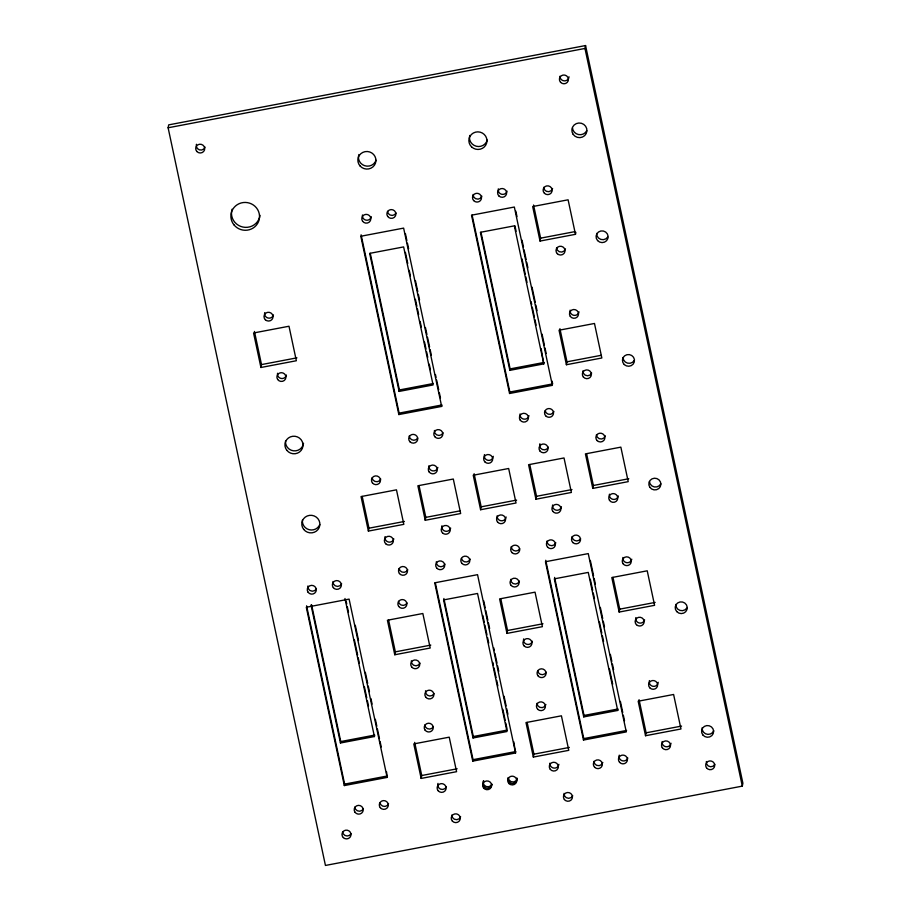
<?xml version="1.0" encoding="UTF-8"?>
<svg xmlns="http://www.w3.org/2000/svg" width="911" height="911" viewBox="0 0 911 911"><rect width="100%" height="100%" fill="white"/><g stroke="black" fill="none" stroke-linecap="round" stroke-linejoin="round"><path stroke-width="1.37" d="M168.114 127.779L168.694 124.875L585.557 45.55L742.886 783.221L742.306 786.125L325.443 865.45L168.114 127.779L584.976 48.454L585.557 45.55M260.922 367.486L253.565 332.982L288.992 326.24L296.348 360.745L260.922 367.486L261.503 364.582L254.442 331.456M368.397 531.09L361.041 496.575L396.467 489.833L403.824 524.349L368.397 531.09L368.978 528.186L362.202 496.438M399.12 391.423L369.672 253.372L403.63 246.915L433.078 384.954L399.12 391.423L399.405 389.965L370.265 253.304M399.132 413.116L441.949 404.962L441.653 406.42L398.847 414.562L399.132 413.116L361.109 234.799M340.748 741.554L374.706 735.086L374.41 736.543L340.463 743L340.748 741.554L311.608 604.881M386.549 771.822L387.141 777.413L344.335 785.567L344.62 784.109L306.586 605.804M394.77 654.758L387.414 620.243L422.841 613.502L430.208 648.017L394.77 654.758L395.351 651.855L388.587 620.106M425.232 520.272L417.876 485.768L453.302 479.027L460.659 513.531L425.232 520.272L425.813 517.368L419.037 485.62M421.155 778.427L413.788 743.911L449.225 737.17L456.582 771.685L421.155 778.427L421.736 775.523L414.664 742.385M480.598 509.739L473.23 475.235L508.657 468.493L516.025 502.997L480.598 509.739L481.179 506.835L474.107 473.709M541.134 348.64L543.787 363.888L509.841 370.356L510.126 368.898L480.974 232.237M509.568 393.495L471.534 215.19L514.339 207.036L552.373 385.342L509.568 393.495L509.853 392.037L472.114 215.121M575.854 232.385L575.467 234.321L540.029 241.062L540.61 238.158L533.55 205.021M473.037 737.978L443.589 599.928L477.546 593.471L506.983 731.522L473.037 737.978L473.321 736.521L443.885 598.481M513.804 741.85L515.569 752.976L472.763 761.129L473.048 759.672L435.321 582.744M506.971 633.407L499.604 598.903L535.042 592.161L542.398 626.666L506.971 633.407L507.552 630.503L500.777 598.755M535.953 499.205L528.585 464.701L564.023 457.96L571.379 492.464L535.953 499.205L536.533 496.301L529.758 464.553M566.414 364.73L559.047 330.215L594.484 323.473L601.841 357.989L566.414 364.73L566.995 361.815L559.923 328.689M533.345 757.075L525.989 722.571L561.415 715.818L568.771 750.334L533.345 757.075L533.926 754.171L527.15 722.423M592.788 488.398L585.42 453.883L620.858 447.142L628.214 481.646L592.788 488.398L593.368 485.483L586.593 453.735M584.042 715.454L618 708.997L617.704 710.443L583.746 716.911L584.042 715.454L554.594 577.415M583.484 740.051L545.45 561.745L588.255 553.603L626.29 731.909L583.484 740.051L583.769 738.605L545.735 560.288M619.161 612.055L611.805 577.551L647.231 570.81L654.588 605.314L619.161 612.055L619.742 609.152L612.966 577.403M645.535 735.724L638.178 701.219L673.605 694.478L680.972 728.982L645.535 735.724L646.115 732.82L639.055 699.694M540.61 238.158L574.682 231.667M261.503 364.582L296.929 357.841M399.405 389.965L433.363 383.508M510.126 368.898L544.083 362.441M566.995 361.815L601.055 355.336M509.853 392.037L552.67 383.895L552.077 381.128M368.978 528.186L404.404 521.445M425.813 517.368L459.884 510.889M481.179 506.835L516.605 500.093M536.533 496.301L571.96 489.56M593.368 485.483L628.795 478.742M395.351 651.855L430.789 645.113M507.552 630.503L542.979 623.762M619.742 609.152L655.168 602.41M473.321 736.521L507.279 730.064M344.62 784.109L387.437 775.967M473.048 759.672L515.865 751.529M583.769 738.605L626.586 730.451M421.736 775.523L457.163 768.782M533.926 754.171L569.352 747.43M646.115 732.82L681.553 726.078M584.976 48.454L742.306 786.125M575.467 234.321L568.1 199.805L532.673 206.546L540.029 241.062M515.82 211.113L516.992 216.647M522.003 240.14L523.483 247.052M524.064 249.819L526.137 259.498M526.717 262.254L527.902 267.788M532.024 287.136L535.269 302.338M535.862 305.105L537.034 310.64M542.056 334.132L544.414 345.189M544.994 347.956L546.179 353.479M590.317 560.436L593.562 575.638M594.154 578.405L595.327 583.94M600.338 607.432L602.706 618.489M603.287 621.256L604.471 626.791M610.37 654.428L611.839 661.34M612.431 664.108L613.604 669.642M620.391 701.424L622.748 712.482M623.34 715.249L624.513 720.783M514.931 225.769L516.104 231.292M522.003 258.906L525.237 274.086M525.829 276.853L527.002 282.376M531.124 301.7L531.717 304.456M532.297 307.223L534.358 316.88M534.951 319.647L536.135 325.17M590.317 579.237L592.674 590.271M593.266 593.038L594.439 598.561M599.449 622.031L601.807 633.065M602.387 635.832L603.572 641.355M609.459 668.959L612.693 684.15M543.787 363.888L514.351 225.848L480.393 232.305L509.841 370.356M617.704 710.443L588.267 572.404L554.309 578.861L583.746 716.911M405.395 233.569L406.864 240.481M407.456 243.248L408.629 248.771M415.416 280.565L417.773 291.622M418.365 294.39L419.538 299.913M425.437 327.561L426.917 334.474M427.498 337.229L429.571 346.909M430.151 349.676L431.336 355.199M435.458 374.558L436.05 377.313M436.642 380.081L438.703 389.76M439.296 392.527L440.469 398.05M483.73 600.861L485.199 607.774M485.791 610.529L487.852 620.209M488.444 622.976L489.628 628.499M493.751 647.858L494.343 650.625M494.935 653.381L496.996 663.06M497.588 665.827L498.761 671.35M504.068 696.232L506.14 705.911M506.721 708.678L507.905 714.201M441.653 406.42L403.63 228.114L360.813 236.256L398.847 414.562M515.569 752.976L477.546 574.67L434.729 582.812L472.763 761.129M405.395 252.358L407.752 263.404M409.221 270.305L410.394 275.828M415.405 299.298L416.874 306.198M417.466 308.966L418.639 314.489M420.119 321.389L421.292 326.912M424.526 342.092L426.006 348.993M426.587 351.76L427.771 357.283M429.24 364.184L430.413 369.707M482.841 615.483L484.31 622.384M484.903 625.151L486.964 634.808M487.556 637.575L488.729 643.098M492.851 662.422L493.443 665.178M494.024 667.945L496.085 677.602M496.677 680.369L497.861 685.892M502.861 709.362L505.218 720.396M505.81 723.163L506.983 728.686M355.301 625.299L358.535 640.501M365.322 672.295L367.68 683.352M368.272 686.12L369.445 691.643M370.925 698.555L372.098 704.089M375.343 719.291L376.824 726.204M377.405 728.971L379.477 738.639M380.058 741.406L381.242 746.94M387.141 777.413L349.107 599.108L306.301 607.25L344.335 785.567M346.146 601.18L346.738 603.947M347.319 606.703L348.503 612.226M354.39 639.841L357.624 655.02M358.217 657.788L359.389 663.31M364.4 686.769L366.757 697.815M367.349 700.582L368.522 706.105M344.973 598.493L374.41 736.543M311.015 604.961L340.463 743M519.441 581.104A4.532 4.396 11.3 0 1 510.627 579.373M532.4 641.23A4.532 4.396 11.3 0 1 526.888 644.316A4.532 4.396 11.3 0 1 523.643 638.918M713.768 730.759A6.035 5.853 11.3 0 1 702.187 727.707M671.043 743.262A4.532 4.396 11.3 0 1 665.747 746.701A4.532 4.396 11.3 0 1 662.149 741.52M658.232 682.305A4.532 4.396 11.3 0 1 652.868 686.302A4.532 4.396 11.3 0 1 649.418 680.574M686.848 608.104A6.035 5.853 11.3 0 1 675.78 604.426M714.873 764.352A4.532 4.396 11.3 0 1 706.355 761.516M644.601 619.879A4.532 4.396 11.3 0 1 639.089 622.965A4.532 4.396 11.3 0 1 635.844 617.578M259.999 215.315A14.337 13.904 11.3 0 1 242.804 227.033A14.337 13.904 11.3 0 1 232.089 209.223M376.061 160.234A9.053 8.78 11.3 0 1 364.628 165.688A9.053 8.78 11.3 0 1 358.877 154.528M371.324 216.716A4.532 4.396 11.3 0 1 366.04 220.155A4.532 4.396 11.3 0 1 362.441 214.973M205.077 147.126A4.532 4.396 11.3 0 1 196.355 146.546M196.275 145.396A4.532 4.396 11.3 0 1 196.491 144.28M303.522 443.27A9.053 8.78 11.3 0 1 293.444 450.808A9.053 8.78 11.3 0 1 285.564 440.913M286.418 375.025A4.532 4.396 11.3 0 1 281.135 378.464A4.532 4.396 11.3 0 1 277.536 373.282M273.471 314.91A4.532 4.396 11.3 0 1 267.959 318.007A4.532 4.396 11.3 0 1 264.714 312.61M341.648 583.769A4.532 4.396 11.3 0 1 332.97 581.48M316.436 588.802A4.532 4.396 11.3 0 1 307.918 585.967M319.807 524.577A9.053 8.78 11.3 0 1 302.441 520.01M351.02 833.816A4.532 4.396 11.3 0 1 342.559 831.595M363.364 808.809A4.532 4.396 11.3 0 1 354.778 807.123M388.576 803.775A4.532 4.396 11.3 0 1 379.91 802.637M460.636 816.746A4.532 4.396 11.3 0 1 451.822 815.026M446.401 786.785A4.532 4.396 11.3 0 1 437.724 785.646M437.713 784.508A4.532 4.396 11.3 0 1 438.009 783.392M433.397 726.659A4.532 4.396 11.3 0 1 424.811 724.974M491.917 784.109A4.532 4.396 11.3 0 1 483.24 782.97M483.229 781.832A4.532 4.396 11.3 0 1 483.525 780.716M517.197 778.791A4.532 4.396 11.3 0 1 508.292 777.63M572.723 795.667A4.532 4.396 11.3 0 1 564.046 793.39M558.887 764.329A4.532 4.396 11.3 0 1 553.854 768.098A4.532 4.396 11.3 0 1 549.914 763.156M545.894 704.499A4.532 4.396 11.3 0 1 537 703.338M602.82 762.496A4.532 4.396 11.3 0 1 593.915 761.334M580.546 538.777A4.532 4.396 11.3 0 1 572.085 536.545M555.812 542.762A4.532 4.396 11.3 0 1 546.999 541.032M627.827 757.998A4.532 4.396 11.3 0 1 622.122 760.731A4.532 4.396 11.3 0 1 619.241 755.151M519.714 548.855A4.532 4.396 11.3 0 1 511.253 546.623M506.14 516.992A4.532 4.396 11.3 0 1 501.096 520.762A4.532 4.396 11.3 0 1 497.155 515.82M493.284 456.32A4.532 4.396 11.3 0 1 487.92 460.317A4.532 4.396 11.3 0 1 484.47 454.589M561.449 506.744A4.532 4.396 11.3 0 1 556.165 510.183A4.532 4.396 11.3 0 1 552.567 505.001M548.32 447.176A4.532 4.396 11.3 0 1 539.642 446.037M539.631 444.887A4.532 4.396 11.3 0 1 539.927 443.782M528.972 415.667A4.532 4.396 11.3 0 1 523.677 419.106A4.532 4.396 11.3 0 1 520.079 413.924M553.911 411.442A4.532 4.396 11.3 0 1 545.188 410.861M470.19 559.058A4.532 4.396 11.3 0 1 461.467 558.466M407.775 569.682A4.532 4.396 11.3 0 1 399.109 568.544M444.989 564.103A4.532 4.396 11.3 0 1 436.312 561.814M450.672 528.095A4.532 4.396 11.3 0 1 445.16 531.181A4.532 4.396 11.3 0 1 441.915 525.795M393.837 538.913A4.532 4.396 11.3 0 1 388.325 541.999A4.532 4.396 11.3 0 1 385.08 536.602M437.849 467.423A4.532 4.396 11.3 0 1 432.566 470.85A4.532 4.396 11.3 0 1 428.967 465.669M380.764 479.061A4.532 4.396 11.3 0 1 372.098 477.922M417.739 438.077A4.532 4.396 11.3 0 1 409.278 435.845M443.099 432.782A4.532 4.396 11.3 0 1 434.41 430.493M420.028 663.117A4.532 4.396 11.3 0 1 411.339 660.839M434.035 693.613A4.532 4.396 11.3 0 1 425.517 690.789M546.224 672.261A4.532 4.396 11.3 0 1 537.638 670.576M407.023 602.991A4.532 4.396 11.3 0 1 398.437 601.306M631.778 559.206A4.532 4.396 11.3 0 1 626.495 562.634A4.532 4.396 11.3 0 1 622.896 557.464M660.862 483.775A6.035 5.853 11.3 0 1 649.406 481.52M618.284 495.937A4.532 4.396 11.3 0 1 613.001 499.365A4.532 4.396 11.3 0 1 609.402 494.183M605.337 435.811A4.532 4.396 11.3 0 1 596.432 434.649M634.295 360.437A6.035 5.853 11.3 0 1 623.022 357.476M579.032 311.869A4.532 4.396 11.3 0 1 573.736 315.308A4.532 4.396 11.3 0 1 570.138 310.127M591.66 373.089A4.532 4.396 11.3 0 1 582.972 370.8M552.59 188.486A4.532 4.396 11.3 0 1 543.685 187.313M607.717 237.099A6.035 5.853 11.3 0 1 596.648 233.421M565.469 248.874A4.532 4.396 11.3 0 1 556.564 247.712M569.022 76.797A4.532 4.396 11.3 0 1 564.239 80.874A4.532 4.396 11.3 0 1 559.992 76.182M507.074 191.151A4.532 4.396 11.3 0 1 501.562 194.248A4.532 4.396 11.3 0 1 498.317 188.85M586.764 130.672A7.55 7.322 11.3 0 1 572.461 127.87M481.896 196.207A4.532 4.396 11.3 0 1 473.082 194.476M487.248 140.055A9.053 8.78 11.3 0 1 476.225 146.227A9.053 8.78 11.3 0 1 469.734 135.443M396.046 213.026A4.532 4.396 11.3 0 1 387.471 211.341M491.917 784.462A4.532 4.396 11.3 0 1 486.884 788.22A4.532 4.396 11.3 0 1 482.944 783.278M483.24 782.173A4.532 4.396 11.3 0 1 483.821 781.183M516.89 777.971A4.532 4.396 11.3 0 1 512.563 783.494A4.532 4.396 11.3 0 1 508.144 777.937M662.274 747.726A4.532 4.396 11.3 0 0 670.086 747.259A4.532 4.396 11.3 0 0 665.679 740.916A4.532 4.396 11.3 0 0 662.274 747.726M649.759 687.794A4.532 4.396 11.3 0 0 657.423 686.336A4.532 4.396 11.3 0 0 652.208 680.585A4.532 4.396 11.3 0 0 649.759 687.794M702.848 734.949A6.035 5.853 11.3 0 0 713.188 733.662A6.035 5.853 11.3 0 0 706.765 725.589A6.035 5.853 11.3 0 0 702.848 734.949M706.469 767.734A4.532 4.396 11.3 0 0 714.292 767.256A4.532 4.396 11.3 0 0 709.874 760.913A4.532 4.396 11.3 0 0 706.469 767.734M676.725 611.577A6.035 5.853 11.3 0 0 686.951 609.641A6.035 5.853 11.3 0 0 679.993 601.977A6.035 5.853 11.3 0 0 676.725 611.577M636.47 624.73A4.532 4.396 11.3 0 0 644.02 622.782A4.532 4.396 11.3 0 0 638.429 617.385A4.532 4.396 11.3 0 0 636.47 624.73M623.022 563.67A4.532 4.396 11.3 0 0 630.833 563.192A4.532 4.396 11.3 0 0 626.426 556.849A4.532 4.396 11.3 0 0 623.022 563.67M649.862 487.305A6.035 5.853 11.3 0 0 660.281 486.679A6.035 5.853 11.3 0 0 654.405 478.218A6.035 5.853 11.3 0 0 649.862 487.305M609.527 500.39A4.532 4.396 11.3 0 0 617.339 499.923A4.532 4.396 11.3 0 0 612.932 493.58A4.532 4.396 11.3 0 0 609.527 500.39M597.206 440.662A4.532 4.396 11.3 0 0 604.756 438.726A4.532 4.396 11.3 0 0 599.176 433.317A4.532 4.396 11.3 0 0 597.206 440.662M624.24 364.525A6.035 5.853 11.3 0 0 634.307 361.929A6.035 5.853 11.3 0 0 626.859 354.732A6.035 5.853 11.3 0 0 624.24 364.525M583.325 376.96A4.532 4.396 11.3 0 0 591.08 375.992A4.532 4.396 11.3 0 0 586.251 369.934A4.532 4.396 11.3 0 0 583.325 376.96M570.263 316.333A4.532 4.396 11.3 0 0 578.075 315.855A4.532 4.396 11.3 0 0 573.668 309.512A4.532 4.396 11.3 0 0 570.263 316.333M557.338 253.725A4.532 4.396 11.3 0 0 564.888 251.778A4.532 4.396 11.3 0 0 559.297 246.38A4.532 4.396 11.3 0 0 557.338 253.725M544.459 193.326A4.532 4.396 11.3 0 0 552.009 191.39A4.532 4.396 11.3 0 0 546.418 185.981A4.532 4.396 11.3 0 0 544.459 193.326M597.593 240.584A6.035 5.853 11.3 0 0 607.819 238.636A6.035 5.853 11.3 0 0 600.861 230.984A6.035 5.853 11.3 0 0 597.593 240.584M573.167 134.373A7.55 7.322 11.3 0 0 586.183 133.587A7.55 7.322 11.3 0 0 578.838 123.008A7.55 7.322 11.3 0 0 573.167 134.373M560.55 82.286A4.532 4.396 11.3 0 0 568.213 80.817A4.532 4.396 11.3 0 0 562.998 75.078A4.532 4.396 11.3 0 0 560.55 82.286M498.943 196.002A4.532 4.396 11.3 0 0 506.493 194.066A4.532 4.396 11.3 0 0 500.902 188.657A4.532 4.396 11.3 0 0 498.943 196.002M473.64 200.568A4.532 4.396 11.3 0 0 481.315 199.11A4.532 4.396 11.3 0 0 476.1 193.371A4.532 4.396 11.3 0 0 473.64 200.568M471.568 146.853A9.053 8.78 11.3 0 0 486.668 142.959A9.053 8.78 11.3 0 0 475.496 132.152A9.053 8.78 11.3 0 0 471.568 146.853M387.653 216.408A4.532 4.396 11.3 0 0 395.465 215.93A4.532 4.396 11.3 0 0 391.058 209.587A4.532 4.396 11.3 0 0 387.653 216.408M362.555 221.179A4.532 4.396 11.3 0 0 370.378 220.713A4.532 4.396 11.3 0 0 365.971 214.37A4.532 4.396 11.3 0 0 362.555 221.179M360.141 166.053A9.053 8.78 11.3 0 0 375.48 163.137A9.053 8.78 11.3 0 0 365.049 151.659A9.053 8.78 11.3 0 0 360.141 166.053M233.911 224.789A14.337 13.904 11.3 0 0 258.485 221.726A14.337 13.904 11.3 0 0 243.214 202.549A14.337 13.904 11.3 0 0 233.911 224.789M196.833 151.488A4.532 4.396 11.3 0 0 204.497 150.03A4.532 4.396 11.3 0 0 199.281 144.291A4.532 4.396 11.3 0 0 196.833 151.488M286.84 450.33A9.053 8.78 11.3 0 0 302.35 448.394A9.053 8.78 11.3 0 0 292.716 436.278A9.053 8.78 11.3 0 0 286.84 450.33M277.661 379.488A4.532 4.396 11.3 0 0 285.473 379.022A4.532 4.396 11.3 0 0 281.066 372.679A4.532 4.396 11.3 0 0 277.661 379.488M265.34 319.761A4.532 4.396 11.3 0 0 272.89 317.814A4.532 4.396 11.3 0 0 267.31 312.416A4.532 4.396 11.3 0 0 265.34 319.761M333.312 587.641A4.532 4.396 11.3 0 0 341.067 586.673A4.532 4.396 11.3 0 0 336.25 580.614A4.532 4.396 11.3 0 0 333.312 587.641M308.043 592.173A4.532 4.396 11.3 0 0 315.855 591.706A4.532 4.396 11.3 0 0 311.448 585.363A4.532 4.396 11.3 0 0 308.043 592.173M303.705 529.416A9.053 8.78 11.3 0 0 319.226 527.48A9.053 8.78 11.3 0 0 309.581 515.364A9.053 8.78 11.3 0 0 303.705 529.416M343.322 837.608A4.532 4.396 11.3 0 0 350.872 835.66A4.532 4.396 11.3 0 0 345.292 830.263A4.532 4.396 11.3 0 0 343.322 837.608M354.971 812.191A4.532 4.396 11.3 0 0 362.783 811.724A4.532 4.396 11.3 0 0 358.376 805.37A4.532 4.396 11.3 0 0 354.971 812.191M380.24 807.647A4.532 4.396 11.3 0 0 387.995 806.679A4.532 4.396 11.3 0 0 383.178 800.621A4.532 4.396 11.3 0 0 380.24 807.647M452.38 821.118A4.532 4.396 11.3 0 0 460.055 819.661A4.532 4.396 11.3 0 0 454.84 813.91A4.532 4.396 11.3 0 0 452.38 821.118M438.066 790.657A4.532 4.396 11.3 0 0 445.821 789.689A4.532 4.396 11.3 0 0 441.004 783.642A4.532 4.396 11.3 0 0 438.066 790.657M425.004 730.03A4.532 4.396 11.3 0 0 432.816 729.563A4.532 4.396 11.3 0 0 428.409 723.22A4.532 4.396 11.3 0 0 425.004 730.03M564.387 799.539A4.532 4.396 11.3 0 0 572.142 798.571A4.532 4.396 11.3 0 0 567.325 792.524A4.532 4.396 11.3 0 0 564.387 799.539M550.255 769.317A4.532 4.396 11.3 0 0 558.01 768.349A4.532 4.396 11.3 0 0 553.193 762.291A4.532 4.396 11.3 0 0 550.255 769.317M537.763 709.35A4.532 4.396 11.3 0 0 545.313 707.403A4.532 4.396 11.3 0 0 539.733 702.005A4.532 4.396 11.3 0 0 537.763 709.35M594.689 767.347A4.532 4.396 11.3 0 0 602.239 765.411A4.532 4.396 11.3 0 0 596.648 760.002A4.532 4.396 11.3 0 0 594.689 767.347M619.582 762.37A4.532 4.396 11.3 0 0 627.246 760.901A4.532 4.396 11.3 0 0 622.031 755.162A4.532 4.396 11.3 0 0 619.582 762.37M572.86 542.557A4.532 4.396 11.3 0 0 580.409 540.622A4.532 4.396 11.3 0 0 574.818 535.212A4.532 4.396 11.3 0 0 572.86 542.557M547.557 547.124A4.532 4.396 11.3 0 0 555.232 545.666A4.532 4.396 11.3 0 0 550.016 539.927A4.532 4.396 11.3 0 0 547.557 547.124M512.028 552.647A4.532 4.396 11.3 0 0 519.577 550.699A4.532 4.396 11.3 0 0 513.986 545.29A4.532 4.396 11.3 0 0 512.028 552.647M497.508 521.98A4.532 4.396 11.3 0 0 505.263 521.012A4.532 4.396 11.3 0 0 500.435 514.954A4.532 4.396 11.3 0 0 497.508 521.98M552.692 511.208A4.532 4.396 11.3 0 0 560.504 510.741A4.532 4.396 11.3 0 0 556.097 504.387A4.532 4.396 11.3 0 0 552.692 511.208M539.984 451.047A4.532 4.396 11.3 0 0 547.739 450.08A4.532 4.396 11.3 0 0 542.922 444.021A4.532 4.396 11.3 0 0 539.984 451.047M484.811 461.809A4.532 4.396 11.3 0 0 492.487 460.34A4.532 4.396 11.3 0 0 487.271 454.6A4.532 4.396 11.3 0 0 484.811 461.809M520.204 420.13A4.532 4.396 11.3 0 0 528.016 419.652A4.532 4.396 11.3 0 0 523.609 413.309A4.532 4.396 11.3 0 0 520.204 420.13M545.666 415.803A4.532 4.396 11.3 0 0 553.33 414.346A4.532 4.396 11.3 0 0 548.115 408.606A4.532 4.396 11.3 0 0 545.666 415.803M461.934 563.419A4.532 4.396 11.3 0 0 469.609 561.962A4.532 4.396 11.3 0 0 464.394 556.222A4.532 4.396 11.3 0 0 461.934 563.419M436.654 567.974A4.532 4.396 11.3 0 0 444.409 567.006A4.532 4.396 11.3 0 0 439.592 560.948A4.532 4.396 11.3 0 0 436.654 567.974M399.439 573.554A4.532 4.396 11.3 0 0 407.194 572.586A4.532 4.396 11.3 0 0 402.377 566.54A4.532 4.396 11.3 0 0 399.439 573.554M385.706 543.765A4.532 4.396 11.3 0 0 393.256 541.817A4.532 4.396 11.3 0 0 387.665 536.408A4.532 4.396 11.3 0 0 385.706 543.765M442.541 532.946A4.532 4.396 11.3 0 0 450.091 530.999A4.532 4.396 11.3 0 0 444.5 525.601A4.532 4.396 11.3 0 0 442.541 532.946M372.428 482.932A4.532 4.396 11.3 0 0 380.183 481.965A4.532 4.396 11.3 0 0 375.366 475.906A4.532 4.396 11.3 0 0 372.428 482.932M410.052 441.858A4.532 4.396 11.3 0 0 417.602 439.922A4.532 4.396 11.3 0 0 412.023 434.513A4.532 4.396 11.3 0 0 410.052 441.858M434.752 436.654A4.532 4.396 11.3 0 0 442.518 435.686A4.532 4.396 11.3 0 0 437.69 429.628A4.532 4.396 11.3 0 0 434.752 436.654M425.642 696.995A4.532 4.396 11.3 0 0 433.454 696.516A4.532 4.396 11.3 0 0 429.047 690.174A4.532 4.396 11.3 0 0 425.642 696.995M411.681 666.989A4.532 4.396 11.3 0 0 419.447 666.021A4.532 4.396 11.3 0 0 414.619 659.974A4.532 4.396 11.3 0 0 411.681 666.989M398.631 606.362A4.532 4.396 11.3 0 0 406.443 605.895A4.532 4.396 11.3 0 0 402.036 599.552A4.532 4.396 11.3 0 0 398.631 606.362M537.832 675.643A4.532 4.396 11.3 0 0 545.643 675.165A4.532 4.396 11.3 0 0 541.236 668.822A4.532 4.396 11.3 0 0 537.832 675.643M524.269 646.081A4.532 4.396 11.3 0 0 531.819 644.134A4.532 4.396 11.3 0 0 526.239 638.736A4.532 4.396 11.3 0 0 524.269 646.081M511.185 585.477A4.532 4.396 11.3 0 0 518.86 584.008A4.532 4.396 11.3 0 0 513.645 578.269A4.532 4.396 11.3 0 0 511.185 585.477M483.57 787.981A4.532 4.396 11.3 0 0 491.336 787.013A4.532 4.396 11.3 0 0 486.508 780.966A4.532 4.396 11.3 0 0 483.57 787.981M509.067 783.642A4.532 4.396 11.3 0 0 516.617 781.695A4.532 4.396 11.3 0 0 511.025 776.297A4.532 4.396 11.3 0 0 509.067 783.642M429.092 471.887A4.532 4.396 11.3 0 0 436.904 471.408A4.532 4.396 11.3 0 0 432.497 465.065A4.532 4.396 11.3 0 0 429.092 471.887"/></g></svg>
